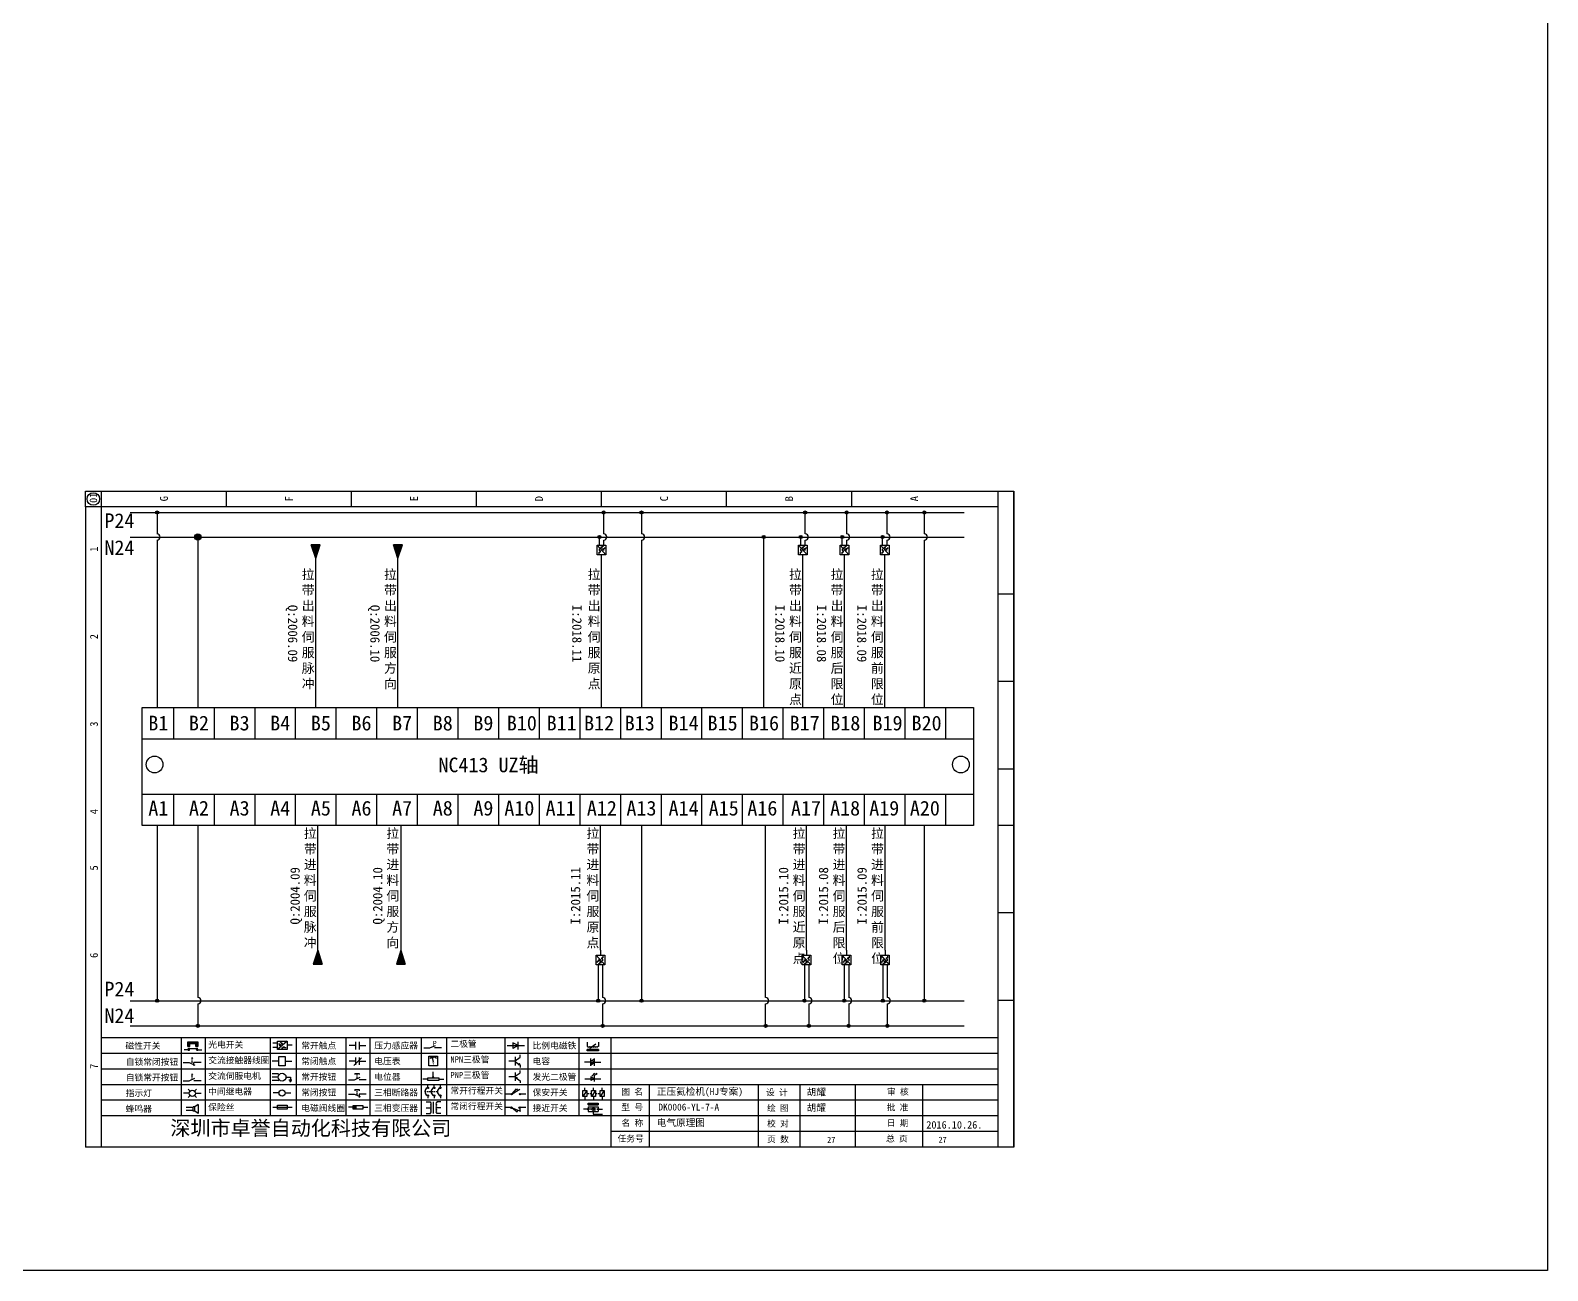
# Model space of a CAD drawing. Header units: millimetres. Extents: x -97 to 5214, y -62 to 3239.
# Drawn here: x 1960.1 to 2445.5, y -62.3 to 334.6 of the extents above; entities that cross this region are included whole.
import ezdxf

# ---------------------------------------------------------------- set-up
doc = ezdxf.new("R2010")
doc.units = ezdxf.units.MM
doc.styles.get("Standard").update_dxf_attribs({"font": 'SimSun.ttf'})
doc.styles.add('汉字', font='NSimSun.ttf')

# ---------------------------------------------------------------- blocks, each defined once
blk = doc.blocks.new('磁性开关')
at = {"linetype": 'ByBlock'}
h = blk.add_hatch(dxfattribs=at)
h.set_pattern_fill('ANSI31', color=256, scale=0.1, style=0)
h.paths.add_polyline_path([(-1907.69, -775.29), (-1910.88, -775.29), (-1910.88, -776.69), (-1910.25, -776.69), (-1910.25, -775.79), (-1908.31, -775.79), (-1908.31, -776.69), (-1907.69, -776.69)])
for p, q in [((-1910.88, -776.69), (-1910.88, -775.29)), ((-1910.88, -775.29), (-1907.69, -775.29)), ((-1910.88, -776.69), (-1910.25, -776.69)), ((-1910.25, -776.69), (-1910.25, -775.79)), ((-1910.25, -775.79), (-1908.31, -775.79)), ((-1908.31, -776.69), (-1908.31, -775.79)), ((-1908.31, -776.69), (-1907.69, -776.69)), ((-1907.69, -775.29), (-1907.69, -776.69)), ((-1910.91, -777.81), (-1912.09, -777.81)), ((-1910.88, -777.39), (-1907.69, -777.39)), ((-1907.66, -777.81), (-1906.48, -777.81))]:
    blk.add_line(p, q, dxfattribs=at)
for centre in [(-1910.68, -777.81), (-1907.88, -777.81)]:
    blk.add_circle(centre, 0.225, dxfattribs=at)
blk = doc.blocks.new('*U75')
at = {"linetype": 'ByBlock'}
for p, q in [((-1909.23, -780.45), (-1909.23, -780.67)), ((-1909.23, -780.45), (-1908.92, -780.84)), ((-1909.23, -780.84), (-1909.23, -781.05)), ((-1909.23, -781.23), (-1909.23, -781.44)), ((-1911.92, -782.07), (-1910.06, -782.07)), ((-1910.06, -782.07), (-1908.18, -782.88)), ((-1909.23, -781.61), (-1909.23, -781.83)), ((-1909.23, -782), (-1909.23, -782.21)), ((-1909.23, -782.38), (-1909.23, -782.43)), ((-1908.52, -783.07), (-1908.52, -782.07)), ((-1906.25, -782.07), (-1908.52, -782.07))]:
    blk.add_line(p, q, dxfattribs=at)
blk = doc.blocks.new('*U76')
at = {"linetype": 'ByBlock'}
for p, q in [((-1908.88, -791.17), (-1909.23, -790.71)), ((-1909.23, -790.71), (-1909.23, -790.92)), ((-1909.23, -791.09), (-1909.23, -791.31)), ((-1911.92, -792.89), (-1910.06, -792.89)), ((-1910.06, -792.89), (-1908.18, -792.08)), ((-1909.23, -791.48), (-1909.23, -791.69)), ((-1909.23, -791.86), (-1909.23, -792.08)), ((-1909.23, -792.25), (-1909.23, -792.47)), ((-1906.25, -792.89), (-1908.52, -792.89))]:
    blk.add_line(p, q, dxfattribs=at)
blk = doc.blocks.new('蜂鸣器')
at = {"linetype": 'ByBlock'}
for p, q in [((-1907.17, -795.53), (-1908.25, -796.26)), ((-1907.17, -795.53), (-1907.17, -798.41)), ((-1908.8, -796.48), (-1911.01, -796.48)), ((-1908.8, -797.46), (-1911.01, -797.46)), ((-1908.25, -796.26), (-1908.8, -796.26)), ((-1908.8, -797.68), (-1908.8, -796.26)), ((-1908.25, -797.68), (-1908.8, -797.68)), ((-1908.25, -797.68), (-1908.25, -796.26)), ((-1907.17, -798.41), (-1908.25, -797.68))]:
    blk.add_line(p, q, dxfattribs=at)
blk = doc.blocks.new('指示灯')
at = {"linetype": 'ByBlock'}
for p, q in [((-1854.62, -775.59), (-1853.97, -776.23)), ((-1851.9, -775.59), (-1852.54, -776.23)), ((-1854.25, -776.92), (-1856.06, -776.92)), ((-1854.62, -778.25), (-1853.97, -777.61)), ((-1851.9, -778.25), (-1852.54, -777.61)), ((-1852.26, -776.92), (-1850.45, -776.92))]:
    blk.add_line(p, q, dxfattribs=at)
blk.add_circle((-1853.26, -776.92), 0.992, dxfattribs=at)
blk = doc.blocks.new('光电开关')
at = {"linetype": 'ByBlock'}
h = blk.add_hatch(dxfattribs=at)
h.set_pattern_fill('ANSI31', color=256, scale=0.01, style=0)
h.set_pattern_definition([(45, (0.172267, 0), (-0.0224506403, 0.0224506403), [])])
h.paths.add_polyline_path([(-1882.44, -776.34), (-1882.5, -775.91), (-1882.68, -776.07)])
h.paths.add_polyline_path([(-1882.44, -776.34), (-1882.68, -776.07), (-1882.86, -776.23)])
h.paths.add_polyline_path([(-1883.11, -776.45), (-1883.29, -776.61), (-1883.05, -776.88)])
h.paths.add_polyline_path([(-1883.29, -776.61), (-1883.47, -776.77), (-1883.05, -776.88)])
for p, q in [((-1884.01, -775.96), (-1885.56, -775.96)), ((-1880.91, -775.3), (-1884.01, -778.05)), ((-1883.75, -776.09), (-1883.05, -776.88)), ((-1883.11, -776.45), (-1883.47, -776.77)), ((-1883.14, -775.55), (-1882.44, -776.34)), ((-1883.05, -776.88), (-1883.11, -776.45)), ((-1882.5, -775.91), (-1882.86, -776.23)), ((-1882.44, -776.34), (-1882.86, -776.23)), ((-1882.44, -776.34), (-1882.5, -775.91)), ((-1879.37, -776.67), (-1880.91, -776.67)), ((-1884.01, -777.39), (-1885.56, -777.39)), ((-1883.05, -776.88), (-1883.47, -776.77)), ((-1882.78, -777.47), (-1882.23, -777.47)), ((-1882.23, -777.47), (-1882.23, -777.14)), ((-1882.23, -777.14), (-1881.78, -777.14)), ((-1881.78, -777.47), (-1881.78, -777.14)), ((-1881.23, -777.47), (-1881.78, -777.47))]:
    blk.add_line(p, q, dxfattribs=at)
blk.add_lwpolyline([(-1884.01, -775.3), (-1880.91, -775.3), (-1880.91, -778.05), (-1884.01, -778.05)], close=True, dxfattribs=at)
blk = doc.blocks.new('交流接触器线圈')
at = {"linetype": 'ByBlock'}
for p, q in [((-1880.82, -781.77), (-1882.87, -781.77)), ((-1878.72, -781.77), (-1876.67, -781.77))]:
    blk.add_line(p, q, dxfattribs=at)
blk.add_lwpolyline([(-1880.82, -780.28), (-1878.72, -780.28), (-1878.72, -783.26), (-1880.82, -783.26)], close=True, dxfattribs=at)
blk = doc.blocks.new('交流伺服电机')
at = {"linetype": 'ByBlock'}
for p, q in [((-1880.97, -785.75), (-1882.94, -785.75)), ((-1880.97, -785.75), (-1880.65, -786.03)), ((-1880.97, -786.85), (-1882.94, -786.85)), ((-1880.97, -787.94), (-1882.94, -787.94)), ((-1880.97, -787.94), (-1880.65, -787.67)), ((-1878.49, -786.85), (-1877.07, -786.85)), ((-1877.54, -787.72), (-1876.59, -787.72)), ((-1877.38, -788.01), (-1876.75, -788.01)), ((-1877.23, -788.29), (-1876.9, -788.29)), ((-1877.07, -786.85), (-1877.07, -787.72))]:
    blk.add_line(p, q, dxfattribs=at)
blk.add_circle((-1879.73, -786.85), 1.24, dxfattribs=at)
blk = doc.blocks.new('中间继电器')
at = {"linetype": 'ByBlock'}
for p, q in [((-1880.72, -791.92), (-1882.54, -791.92)), ((-1878.74, -791.92), (-1876.92, -791.92))]:
    blk.add_line(p, q, dxfattribs=at)
blk.add_circle((-1879.73, -791.92), 0.992, dxfattribs=at)
blk = doc.blocks.new('保险丝')
at = {"linetype": 'ByBlock'}
blk.add_line((-1882.72, -796.49), (-1876.55, -796.49), dxfattribs=at)
blk.add_lwpolyline([(-1881.2, -795.86), (-1878.06, -795.86), (-1878.06, -797.12), (-1881.2, -797.12)], close=True, dxfattribs=at)
blk = doc.blocks.new('常开按钮')
at = {"linetype": 'ByBlock'}
for p, q in [((-1909.9, -785.68), (-1908.56, -785.68)), ((-1909.9, -785.68), (-1909.9, -786.07)), ((-1909.23, -785.68), (-1909.23, -785.89)), ((-1909.23, -786.06), (-1909.23, -786.28)), ((-1908.56, -785.68), (-1908.56, -786.07)), ((-1911.92, -787.73), (-1910.06, -787.73)), ((-1910.06, -787.73), (-1908.18, -786.93)), ((-1909.23, -786.45), (-1909.23, -786.67)), ((-1909.23, -786.84), (-1909.23, -787.05)), ((-1909.23, -787.22), (-1909.23, -787.38)), ((-1906.25, -787.73), (-1908.52, -787.73))]:
    blk.add_line(p, q, dxfattribs=at)
blk = doc.blocks.new('常开触点')
at = {"linetype": 'ByBlock'}
for p, q in [((-1853.82, -782.99), (-1853.82, -780.56)), ((-1852.6, -782.99), (-1852.6, -780.56)), ((-1853.82, -781.77), (-1855.88, -781.77)), ((-1852.6, -781.77), (-1850.55, -781.77))]:
    blk.add_line(p, q, dxfattribs=at)
blk = doc.blocks.new('常闭触点')
at = {"linetype": 'ByBlock'}
for p, q in [((-1852.01, -785.66), (-1854.43, -788.1)), ((-1853.82, -787.99), (-1853.82, -785.56)), ((-1852.6, -787.99), (-1852.6, -785.56)), ((-1853.82, -786.77), (-1855.88, -786.77)), ((-1852.6, -786.77), (-1850.55, -786.77))]:
    blk.add_line(p, q, dxfattribs=at)
blk = doc.blocks.new('常闭按钮')
at = {"linetype": 'ByBlock'}
for p, q in [((-1854.11, -790.83), (-1852.77, -790.83)), ((-1854.11, -790.83), (-1854.11, -791.22)), ((-1853.44, -790.83), (-1853.44, -791.04)), ((-1853.44, -791.21), (-1853.44, -791.43)), ((-1852.77, -790.83), (-1852.77, -791.22)), ((-1856.13, -792.28), (-1854.28, -792.28)), ((-1854.28, -792.28), (-1852.4, -793.09)), ((-1853.44, -791.6), (-1853.44, -791.82)), ((-1853.44, -791.99), (-1853.44, -792.2)), ((-1853.44, -792.37), (-1853.44, -792.53)), ((-1850.47, -792.28), (-1852.73, -792.28)), ((-1852.73, -792.28), (-1852.73, -793.43))]:
    blk.add_line(p, q, dxfattribs=at)
blk = doc.blocks.new('电磁阀线圈')
at = {"linetype": 'ByBlock'}
for p, q in [((-1854.61, -795.92), (-1853.75, -797.16)), ((-1853.75, -795.92), (-1854.61, -797.16)), ((-1853.75, -795.92), (-1853.75, -797.16)), ((-1854.61, -796.54), (-1856.17, -796.54)), ((-1851.53, -796.54), (-1849.97, -796.54))]:
    blk.add_line(p, q, dxfattribs=at)
blk.add_lwpolyline([(-1854.61, -795.92), (-1851.53, -795.92), (-1851.53, -797.16), (-1854.61, -797.16)], close=True, dxfattribs=at)
blk = doc.blocks.new('电压表')
at = {"linetype": 'ByBlock'}
for p, q in [((-1814.84, -780.75), (-1814.91, -781.13)), ((-1814.6, -781.05), (-1814.91, -781.13)), ((-1814.84, -780.75), (-1814.46, -782.26)), ((-1814.84, -780.75), (-1814.6, -781.05))]:
    blk.add_line(p, q, dxfattribs=at)
blk.add_lwpolyline([(-1815.84, -780.34), (-1813.07, -780.34), (-1813.07, -783.49), (-1815.84, -783.49)], close=True, dxfattribs=at)
blk.add_arc((-1814.46, -782.26), 1.56, 46.8313, 133.1687, dxfattribs=at)
at = {"linetype": 'ByBlock', "insert": (-1814.7, -782.39), "char_height": 0.75, "width": 0.6768, "attachment_point": 1}
blk.add_mtext('V', dxfattribs=at)
blk = doc.blocks.new('电位器')
at = {"linetype": 'ByBlock'}
for p, q in [((-1814.45, -787.3), (-1814.45, -785.39)), ((-1816.21, -787.75), (-1817.79, -787.75)), ((-1814.45, -787.3), (-1814.62, -786.96)), ((-1814.62, -786.96), (-1814.27, -786.96)), ((-1814.45, -787.3), (-1814.27, -786.96)), ((-1812.68, -787.75), (-1811.1, -787.75))]:
    blk.add_line(p, q, dxfattribs=at)
blk.add_lwpolyline([(-1816.21, -787.3), (-1812.68, -787.3), (-1812.68, -788.2), (-1816.21, -788.2)], close=True, dxfattribs=at)
blk = doc.blocks.new('三相断路器')
at = {"linetype": 'ByBlock'}
for p, q in [((-1816.17, -790.33), (-1816.17, -789.7)), ((-1814.17, -790.33), (-1814.17, -789.7)), ((-1812.18, -790.33), (-1812.18, -789.7)), ((-1817.14, -791.74), (-1816.72, -791.74)), ((-1816.45, -791.74), (-1816.03, -791.74)), ((-1816.17, -793.19), (-1816.17, -793.83)), ((-1815.76, -791.74), (-1815.34, -791.74)), ((-1815.07, -791.74), (-1814.65, -791.74)), ((-1814.38, -791.74), (-1813.96, -791.74)), ((-1814.17, -793.19), (-1814.17, -793.83)), ((-1813.69, -791.74), (-1813.27, -791.74)), ((-1812.18, -793.19), (-1812.18, -793.83))]:
    blk.add_line(p, q, dxfattribs=at)
for centre in [(-1816.17, -790.55), (-1814.17, -790.55), (-1812.18, -790.55), (-1816.17, -792.98), (-1814.17, -792.98), (-1812.18, -792.98)]:
    blk.add_circle(centre, 0.219, dxfattribs=at)
for centre in [(-1815.81, -791.74), (-1813.82, -791.74), (-1811.83, -791.74)]:
    blk.add_arc(centre, 1.32, 115.5791, 244.4209, dxfattribs=at)
blk = doc.blocks.new('三相变压器')
at = {"linetype": 'ByBlock'}
for p, q in [((-1816.69, -795.03), (-1815.37, -795.03)), ((-1815.37, -795.03), (-1815.37, -795.24)), ((-1814.34, -798.7), (-1814.34, -795.04)), ((-1812, -795.03), (-1813.32, -795.03)), ((-1813.32, -795.03), (-1813.32, -795.24)), ((-1816.69, -796.87), (-1815.37, -796.87)), ((-1816.69, -798.71), (-1815.37, -798.71)), ((-1815.37, -798.71), (-1815.37, -798.5)), ((-1812, -796.87), (-1813.32, -796.87)), ((-1813.32, -798.71), (-1813.32, -798.5)), ((-1812, -798.71), (-1813.32, -798.71))]:
    blk.add_line(p, q, dxfattribs=at)
for centre, start, end in [((-1815.37, -795.51), 270, 90), ((-1815.37, -796.06), 270, 90), ((-1813.32, -795.51), 90, 270), ((-1813.32, -796.06), 90, 270), ((-1815.37, -796.6), 270, 90), ((-1815.37, -797.14), 270, 90), ((-1815.37, -797.68), 270, 90), ((-1815.37, -798.23), 270, 90), ((-1813.32, -796.6), 90, 270), ((-1813.32, -797.14), 90, 270), ((-1813.32, -797.68), 90, 270), ((-1813.32, -798.23), 90, 270)]:
    blk.add_arc(centre, 0.271, start, end, dxfattribs=at)
blk = doc.blocks.new('压力感应器')
at = {"linetype": 'ByBlock'}
for p, q in [((-1817.44, -777.73), (-1815.59, -777.73)), ((-1815.59, -777.73), (-1813.71, -776.93)), ((-1811.78, -777.73), (-1814.05, -777.73))]:
    blk.add_line(p, q, dxfattribs=at)
at = {"linetype": 'ByBlock', "insert": (-1814.65, -775.48), "char_height": 1.68, "width": 1.2242, "attachment_point": 1}
blk.add_mtext('{\\fNSimSun|b0|i0|c134|p49;P}', dxfattribs=at)
blk = doc.blocks.new('二极管')
at = {"linetype": 'ByBlock'}
for p, q in [((-1783.97, -776.77), (-1785.69, -775.9)), ((-1785.69, -775.9), (-1785.69, -777.65)), ((-1783.97, -777.99), (-1783.97, -775.56)), ((-1787.52, -776.77), (-1781.92, -776.77)), ((-1783.97, -776.77), (-1785.69, -777.65))]:
    blk.add_line(p, q, dxfattribs=at)
blk = doc.blocks.new('NPN三极管')
at = {"linetype": 'ByBlock'}
for p, q in [((-1785.73, -780.61), (-1785.73, -783.32)), ((-1785.73, -781.82), (-1784.15, -780.66)), ((-1784.15, -780.66), (-1784.15, -779.98)), ((-1785.73, -781.97), (-1787.81, -781.97)), ((-1785.73, -782.11), (-1784.15, -783.27)), ((-1784.41, -782.73), (-1784.74, -783.18)), ((-1784.15, -783.27), (-1784.74, -783.18)), ((-1784.15, -783.27), (-1784.41, -782.73)), ((-1784.15, -783.27), (-1784.15, -783.96))]:
    blk.add_line(p, q, dxfattribs=at)
blk = doc.blocks.new('PNP三极管')
at = {"linetype": 'ByBlock'}
for p, q in [((-1784.9, -785.38), (-1784.9, -788.09)), ((-1784.9, -786.59), (-1783.32, -785.43)), ((-1783.32, -785.43), (-1783.32, -784.75)), ((-1784.9, -786.74), (-1786.98, -786.74)), ((-1784.9, -786.88), (-1783.32, -788.04)), ((-1784.9, -786.88), (-1784.31, -786.97)), ((-1784.9, -786.88), (-1784.64, -787.42)), ((-1784.31, -786.97), (-1784.64, -787.42)), ((-1783.32, -788.04), (-1783.32, -788.73))]:
    blk.add_line(p, q, dxfattribs=at)
blk = doc.blocks.new('常开行程开关')
at = {"linetype": 'ByBlock'}
for p, q in [((-1785.89, -792.17), (-1784.52, -790.62)), ((-1785.89, -792.17), (-1783.43, -790.72)), ((-1784.52, -790.62), (-1784.19, -791.17)), ((-1786.29, -792.3), (-1788.01, -792.3)), ((-1781.48, -792.3), (-1783.21, -792.3))]:
    blk.add_line(p, q, dxfattribs=at)
for centre in [(-1786.07, -792.3), (-1783.42, -792.3)]:
    blk.add_circle(centre, 0.219, dxfattribs=at)
blk = doc.blocks.new('常闭行程开关')
at = {"linetype": 'ByBlock'}
for p, q in [((-1786.34, -796.62), (-1788.07, -796.62)), ((-1785.93, -796.72), (-1783.25, -797.7)), ((-1785.93, -796.72), (-1784.3, -798)), ((-1784.3, -798), (-1784.08, -797.4)), ((-1783.48, -796.84), (-1783.48, -797.85)), ((-1781.54, -796.62), (-1783.26, -796.62))]:
    blk.add_line(p, q, dxfattribs=at)
for centre in [(-1786.12, -796.62), (-1783.48, -796.62)]:
    blk.add_circle(centre, 0.219, dxfattribs=at)
blk = doc.blocks.new('电容')
at = {"linetype": 'ByBlock'}
for p, q in [((-1756.08, -782.99), (-1756.08, -780.56)), ((-1754.86, -780.79), (-1756.08, -781.55)), ((-1754.86, -781.44), (-1756.08, -782.2)), ((-1754.86, -782.99), (-1754.86, -780.56)), ((-1756.08, -781.77), (-1758.13, -781.77)), ((-1754.86, -781.99), (-1756.08, -782.75)), ((-1754.86, -781.77), (-1752.81, -781.77))]:
    blk.add_line(p, q, dxfattribs=at)
blk = doc.blocks.new('发光二极管')
at = {"linetype": 'ByBlock'}
for p, q in [((-1754.84, -786.77), (-1756.04, -786.16)), ((-1756.04, -786.16), (-1756.04, -787.39)), ((-1755.78, -785.92), (-1754.89, -785.14)), ((-1754.89, -785.14), (-1755.2, -785.22)), ((-1755.2, -785.22), (-1755.01, -785.43)), ((-1755.08, -785.92), (-1754.18, -785.14)), ((-1754.89, -785.14), (-1755.01, -785.43)), ((-1754.84, -787.63), (-1754.84, -785.92)), ((-1754.18, -785.14), (-1754.49, -785.22)), ((-1754.49, -785.22), (-1754.31, -785.43)), ((-1754.18, -785.14), (-1754.31, -785.43)), ((-1758.01, -786.77), (-1752.89, -786.77)), ((-1754.84, -786.77), (-1756.04, -787.39))]:
    blk.add_line(p, q, dxfattribs=at)
blk = doc.blocks.new('比例电磁阀')
at = {"linetype": 'ByBlock'}
for p, q in [((-1757.26, -775.38), (-1757.26, -776.71)), ((-1754.5, -775.98), (-1756.35, -777.44)), ((-1753.58, -775.38), (-1753.58, -776.71)), ((-1757.26, -776.71), (-1757.05, -776.71)), ((-1753.6, -777.73), (-1757.25, -777.73)), ((-1757.25, -778.13), (-1757.25, -777.73)), ((-1753.6, -778.13), (-1757.25, -778.13)), ((-1756.35, -777.44), (-1756.25, -777.25)), ((-1756.35, -777.44), (-1756.15, -777.38)), ((-1756.15, -777.38), (-1756.25, -777.25)), ((-1753.58, -776.71), (-1753.8, -776.71)), ((-1753.6, -777.73), (-1753.6, -778.13))]:
    blk.add_line(p, q, dxfattribs=at)
for centre in [(-1756.78, -776.71), (-1756.24, -776.71), (-1755.7, -776.71), (-1755.15, -776.71), (-1754.61, -776.71), (-1754.07, -776.71)]:
    blk.add_arc(centre, 0.271, 180, 0, dxfattribs=at)
blk = doc.blocks.new('保安开关')
at = {"linetype": 'ByBlock'}
for p, q in [((-1757.33, -790.79), (-1758.6, -792.81)), ((-1757.96, -790.79), (-1757.96, -789.97)), ((-1754.54, -790.79), (-1755.81, -792.81)), ((-1755.17, -790.79), (-1755.17, -789.97)), ((-1751.75, -790.79), (-1753.02, -792.81)), ((-1752.39, -790.79), (-1752.39, -789.97)), ((-1757.96, -792.81), (-1757.96, -793.62)), ((-1757.33, -791.8), (-1756.72, -791.8)), ((-1756.35, -791.8), (-1755.89, -791.8)), ((-1755.17, -792.81), (-1755.17, -793.62)), ((-1754.52, -791.8), (-1754.06, -791.8)), ((-1753.69, -791.8), (-1753.08, -791.8)), ((-1752.39, -792.81), (-1752.39, -793.62))]:
    blk.add_line(p, q, dxfattribs=at)
for points in [[(-1758.6, -790.79), (-1757.33, -790.79), (-1757.33, -792.81), (-1758.6, -792.81)], [(-1755.81, -790.79), (-1754.54, -790.79), (-1754.54, -792.81), (-1755.81, -792.81)], [(-1753.02, -790.79), (-1751.75, -790.79), (-1751.75, -792.81), (-1753.02, -792.81)]]:
    blk.add_lwpolyline(points, close=True, dxfattribs=at)
blk = doc.blocks.new('接近开关')
at = {"linetype": 'ByBlock'}
h = blk.add_hatch(dxfattribs=at)
h.set_pattern_fill('ANSI31', color=256, scale=0.01, style=0)
h.set_pattern_definition([(45, (-89.131516, -30.795668), (-0.0224506403, 0.0224506403), [])])
h.paths.add_polyline_path([(-1513.76, -1123.35), (-1513.76, -1122.85), (-1516.96, -1122.85), (-1516.96, -1123.35)])
for p, q in [((-1517.18, -1124.71), (-1518.36, -1124.71)), ((-1516.96, -1123.35), (-1516.96, -1122.85)), ((-1516.96, -1122.85), (-1513.76, -1122.85)), ((-1516.96, -1123.35), (-1513.76, -1123.35)), ((-1516.96, -1123.95), (-1513.76, -1123.95)), ((-1516.96, -1123.95), (-1516.96, -1125.47)), ((-1516.96, -1125.47), (-1513.76, -1125.47)), ((-1515.91, -1124.71), (-1516.45, -1124.71)), ((-1515.11, -1124.31), (-1515.91, -1124.71)), ((-1515.11, -1125.11), (-1515.91, -1124.71)), ((-1515.36, -1125.69), (-1515.36, -1126.36)), ((-1515.33, -1124.53), (-1515.17, -1124.53)), ((-1515.33, -1124.88), (-1515.17, -1124.88)), ((-1515.25, -1124.45), (-1515.25, -1124.61)), ((-1515.11, -1124.31), (-1515.11, -1125.11)), ((-1515.11, -1124.48), (-1514.58, -1124.48)), ((-1515.11, -1124.94), (-1514.58, -1124.94)), ((-1513.76, -1122.85), (-1513.76, -1123.35)), ((-1513.76, -1123.95), (-1513.76, -1125.47)), ((-1513.54, -1124.71), (-1512.36, -1124.71)), ((-1515.36, -1126.36), (-1512.36, -1126.36))]:
    blk.add_line(p, q, dxfattribs=at)
for centre in [(-1516.96, -1124.71), (-1515.36, -1125.47), (-1513.76, -1124.71)]:
    blk.add_circle(centre, 0.225, dxfattribs=at)

msp = doc.modelspace()

# ---------------------------------------------------------------- hatches: boundary and pattern name
at = {"lineweight": -2}
h = msp.add_hatch(color=0, dxfattribs=at)
edge = h.paths.add_edge_path()
edge.add_arc((2000.636, 180.35), 0.5, 0, 360)
h = msp.add_hatch(color=0, dxfattribs=at)
edge = h.paths.add_edge_path()
edge.add_arc((2143.521, 180.35), 0.5, 0, 360)
h = msp.add_hatch(color=0, dxfattribs=at)
edge = h.paths.add_edge_path()
edge.add_arc((2155.597, 180.35), 0.5, 0, 360)
h = msp.add_hatch(color=0, dxfattribs=at)
edge = h.paths.add_edge_path()
edge.add_arc((2207.978, 180.35), 0.5, 0, 360)
h = msp.add_hatch(color=0, dxfattribs=at)
edge = h.paths.add_edge_path()
edge.add_arc((2221.279, 180.35), 0.5, 0, 360)
h = msp.add_hatch(color=0, dxfattribs=at)
edge = h.paths.add_edge_path()
edge.add_arc((2234.16, 180.35), 0.5, 0, 360)
h = msp.add_hatch(color=0, dxfattribs=at)
edge = h.paths.add_edge_path()
edge.add_arc((2246.09, 180.35), 0.5, 0, 360)
h = msp.add_hatch(color=0, dxfattribs=at)
edge = h.paths.add_edge_path()
edge.add_arc((2013.676, 172.478), 1, 0, 360)
for points in [[(2051.367, 165.61), (2049.953, 170.024), (2052.782, 170.024)], [(2077.689, 165.61), (2076.274, 170.024), (2079.103, 170.024)], [(2052.031, 40.229), (2053.445, 35.814), (2050.616, 35.814)], [(2078.61, 40.229), (2080.025, 35.814), (2077.196, 35.814)]]:
    msp.add_hatch(color=256).paths.add_polyline_path(points)
h = msp.add_hatch(color=0, dxfattribs=at)
edge = h.paths.add_edge_path()
edge.add_arc((2142.138, 172.465), 0.5, 0, 360)
h = msp.add_hatch(color=0, dxfattribs=at)
edge = h.paths.add_edge_path()
edge.add_arc((2194.729, 172.478), 0.5, 0, 360)
h = msp.add_hatch(color=0, dxfattribs=at)
edge = h.paths.add_edge_path()
edge.add_arc((2206.553, 172.478), 0.5, 0, 360)
h = msp.add_hatch(color=0, dxfattribs=at)
edge = h.paths.add_edge_path()
edge.add_arc((2219.853, 172.478), 0.5, 0, 360)
h = msp.add_hatch(color=0, dxfattribs=at)
edge = h.paths.add_edge_path()
edge.add_arc((2232.735, 172.478), 0.5, 0, 360)
h = msp.add_hatch(color=0, dxfattribs=at)
edge = h.paths.add_edge_path()
edge.add_arc((2000.636, 24.091), 0.5, 0, 360)
h = msp.add_hatch(color=0, dxfattribs=at)
edge = h.paths.add_edge_path()
edge.add_arc((2141.749, 24.091), 0.5, 0, 360)
h = msp.add_hatch(color=0, dxfattribs=at)
edge = h.paths.add_edge_path()
edge.add_arc((2155.597, 24.091), 0.5, 0, 360)
h = msp.add_hatch(color=0, dxfattribs=at)
edge = h.paths.add_edge_path()
edge.add_arc((2207.709, 24.091), 0.5, 0, 360)
h = msp.add_hatch(color=0, dxfattribs=at)
edge = h.paths.add_edge_path()
edge.add_arc((2220.495, 24.091), 0.5, 0, 360)
h = msp.add_hatch(color=0, dxfattribs=at)
edge = h.paths.add_edge_path()
edge.add_arc((2232.809, 24.091), 0.5, 0, 360)
h = msp.add_hatch(color=0, dxfattribs=at)
edge = h.paths.add_edge_path()
edge.add_arc((2246.09, 24.091), 0.5, 0, 360)
h = msp.add_hatch(color=0, dxfattribs=at)
edge = h.paths.add_edge_path()
edge.add_arc((2013.676, 16.041), 0.5, 0, 360)
h = msp.add_hatch(color=0, dxfattribs=at)
edge = h.paths.add_edge_path()
edge.add_arc((2143.174, 16.041), 0.5, 0, 360)
h = msp.add_hatch(color=0, dxfattribs=at)
edge = h.paths.add_edge_path()
edge.add_arc((2195.328, 16.041), 0.5, 0, 360)
h = msp.add_hatch(color=0, dxfattribs=at)
edge = h.paths.add_edge_path()
edge.add_arc((2209.134, 16.041), 0.5, 0, 360)
h = msp.add_hatch(color=0, dxfattribs=at)
edge = h.paths.add_edge_path()
edge.add_arc((2221.92, 16.041), 0.5, 0, 360)
h = msp.add_hatch(color=0, dxfattribs=at)
edge = h.paths.add_edge_path()
edge.add_arc((2234.234, 16.041), 0.5, 0, 360)

# ---------------------------------------------------------------- linework, layer by layer
at = {"linetype": 'ByBlock'}
for p, q in [((1977.747, 187.197), (2274.747, 187.197)), ((1977.747, 182.197), (1977.747, 187.197)), ((1982.747, 187.197), (1982.747, -22.803)), ((2274.747, 187.197), (2274.747, -22.803)), ((2274.747, -22.803), (2274.747, 187.197)), ((1977.747, 182.197), (1977.747, -2.803)), ((2269.747, 12.197), (1982.747, 12.197)), ((2269.747, 7.197), (1982.747, 7.197)), ((2269.747, 2.197), (1982.747, 2.197)), ((1977.747, -2.803), (1977.747, -22.803)), ((2269.747, -2.803), (1982.747, -2.803)), ((2269.747, -7.803), (1982.747, -7.803)), ((2269.747, -12.803), (1982.747, -12.803)), ((2269.747, -17.803), (2145.77, -17.803)), ((2274.747, -22.803), (1977.747, -22.803))]:
    msp.add_line(p, q, dxfattribs=at)
at = {"color": 0, "lineweight": -2}
for p, q in [((1992.056, 180.35), (2258.809, 180.35)), ((2000.636, 180.35), (2000.636, 173.478)), ((2143.521, 173.478), (2143.521, 180.35)), ((2155.597, 180.35), (2155.597, 173.478)), ((2207.978, 173.478), (2207.978, 180.35)), ((2221.279, 173.478), (2221.279, 180.35)), ((2234.16, 173.478), (2234.16, 180.35)), ((2246.09, 180.35), (2246.09, 173.478)), ((1992.056, 172.478), (2258.809, 172.478)), ((2000.636, 171.478), (2000.636, 117.901)), ((2013.676, 172.478), (2013.676, 117.901)), ((2142.142, 171.452), (2142.138, 172.465)), ((2143.567, 171.452), (2143.567, 171.479)), ((2155.597, 171.478), (2155.597, 117.901)), ((2194.729, 118.132), (2194.729, 172.478)), ((2206.553, 171.452), (2206.553, 172.478)), ((2207.978, 171.452), (2207.978, 171.478)), ((2219.853, 171.452), (2219.853, 172.478)), ((2221.279, 171.452), (2221.279, 171.478)), ((2232.735, 171.452), (2232.735, 172.478)), ((2234.16, 171.452), (2234.16, 171.478)), ((2246.09, 171.478), (2246.09, 117.901)), ((2051.367, 117.901), (2051.367, 165.61)), ((2077.689, 117.901), (2077.689, 165.61)), ((2142.855, 118.132), (2142.855, 165.61)), ((2207.265, 118.132), (2207.265, 165.61)), ((2220.566, 118.132), (2220.566, 165.61)), ((2233.448, 118.132), (2233.448, 165.61)), ((2005.853, 117.901), (2005.853, 107.901)), ((2018.853, 117.901), (2018.853, 107.901)), ((2031.853, 117.901), (2031.853, 107.901)), ((2044.853, 117.901), (2044.853, 107.901)), ((2057.853, 117.901), (2057.853, 107.901)), ((2070.853, 117.901), (2070.853, 107.901)), ((2083.853, 117.901), (2083.853, 107.901)), ((2096.853, 117.901), (2096.853, 107.901)), ((2109.853, 117.901), (2109.853, 107.901)), ((2122.853, 117.901), (2122.853, 107.901)), ((2135.853, 117.901), (2135.853, 107.901)), ((2148.853, 117.901), (2148.853, 107.901)), ((2161.853, 117.901), (2161.853, 107.901)), ((2174.853, 117.901), (2174.853, 107.901)), ((2187.853, 117.901), (2187.853, 107.901)), ((2200.853, 117.901), (2200.853, 107.901)), ((2213.853, 117.901), (2213.853, 107.901)), ((2226.853, 117.901), (2226.853, 107.901)), ((2239.853, 117.901), (2239.853, 107.901)), ((2252.853, 117.901), (2252.853, 107.901)), ((1995.853, 107.901), (2261.875, 107.901)), ((1995.853, 90.197), (2261.875, 90.197)), ((2005.853, 90.197), (2005.853, 80.197)), ((2018.853, 90.197), (2018.853, 80.197)), ((2031.853, 90.197), (2031.853, 80.197)), ((2044.853, 90.197), (2044.853, 80.197)), ((2057.853, 90.197), (2057.853, 80.197)), ((2070.853, 90.197), (2070.853, 80.197)), ((2083.853, 90.197), (2083.853, 80.197)), ((2096.853, 90.197), (2096.853, 80.197)), ((2109.853, 90.197), (2109.853, 80.197)), ((2122.853, 90.197), (2122.853, 80.197)), ((2135.853, 90.197), (2135.853, 80.197)), ((2148.853, 90.197), (2148.853, 80.197)), ((2161.853, 90.197), (2161.853, 80.197)), ((2174.853, 90.197), (2174.853, 80.197)), ((2187.853, 90.197), (2187.853, 80.197)), ((2200.853, 90.197), (2200.853, 80.197)), ((2213.853, 90.197), (2213.853, 80.197)), ((2226.853, 90.197), (2226.853, 80.197)), ((2239.853, 90.197), (2239.853, 80.197)), ((2252.853, 90.197), (2252.853, 80.197)), ((2000.636, 80.094), (2000.636, 24.091)), ((2013.676, 80.094), (2013.676, 25.091)), ((2052.031, 40.229), (2052.031, 80.197)), ((2078.603, 80.094), (2078.603, 35.814)), ((2142.461, 40.229), (2142.461, 80.197)), ((2155.597, 80.094), (2155.597, 24.091)), ((2195.328, 25.091), (2195.328, 80.197)), ((2208.422, 40.229), (2208.422, 80.197)), ((2221.207, 40.229), (2221.207, 80.197)), ((2233.522, 40.229), (2233.522, 80.197)), ((2246.09, 80.094), (2246.09, 24.091)), ((2141.749, 34.039), (2141.749, 24.091)), ((2143.174, 34.039), (2143.174, 25.091)), ((2207.709, 34.039), (2207.709, 24.091)), ((2209.134, 34.039), (2209.134, 25.091)), ((2220.495, 34.039), (2220.495, 24.091)), ((2221.92, 34.039), (2221.92, 25.091)), ((2232.809, 34.039), (2232.809, 24.091)), ((2234.234, 34.039), (2234.234, 25.091)), ((1992.056, 24.091), (2258.809, 24.091)), ((2013.676, 23.091), (2013.676, 16.041)), ((2143.174, 23.091), (2143.174, 16.041)), ((2195.328, 16.041), (2195.328, 23.091)), ((2209.134, 23.091), (2209.134, 16.041)), ((2221.92, 23.091), (2221.92, 16.041)), ((2234.234, 23.091), (2234.234, 16.041)), ((1992.056, 16.041), (2258.809, 16.041)), ((2008.326, 12.197), (2008.326, -12.803)), ((2016.003, 12.197), (2016.003, -12.803)), ((2036.793, 12.197), (2036.793, -12.803)), ((2045.146, 12.197), (2045.146, -12.803)), ((2061.001, 12.197), (2061.001, -12.803)), ((2068.649, 12.197), (2068.649, -12.803)), ((2085.142, 12.197), (2085.142, -12.803)), ((2093.244, 12.197), (2093.244, -12.803)), ((2111.863, 12.197), (2111.863, -12.803)), ((2119.222, 12.197), (2119.222, -12.803)), ((2135.532, 12.197), (2135.532, -12.803)), ((2145.77, 12.197), (2145.77, -22.718)), ((2158.091, -2.803), (2158.091, -22.718)), ((2192.962, -2.803), (2192.962, -22.803)), ((2206.227, -2.803), (2206.227, -22.803)), ((2223.918, -2.803), (2223.918, -22.803)), ((2245.53, -2.803), (2245.53, -22.803))]:
    msp.add_line(p, q, dxfattribs=at)
for p, q in [((2051.367, 165.61), (2049.953, 170.024)), ((2052.782, 170.024), (2049.953, 170.024)), ((2051.367, 165.61), (2052.782, 170.024)), ((2077.689, 165.61), (2076.274, 170.024)), ((2079.103, 170.024), (2076.274, 170.024)), ((2077.689, 165.61), (2079.103, 170.024)), ((2052.031, 40.229), (2050.616, 35.814)), ((2052.031, 40.229), (2053.445, 35.814)), ((2078.61, 40.229), (2077.196, 35.814)), ((2078.61, 40.229), (2080.025, 35.814)), ((2050.616, 35.814), (2053.445, 35.814)), ((2077.196, 35.814), (2080.025, 35.814))]:
    msp.add_line(p, q)
for points in [[(-97.31, 1756.939), (2445.521, 1756.939), (2445.521, -62.322), (-97.31, -62.322)], [(1995.853, 117.901), (2261.875, 117.901), (2261.875, 80.197), (1995.853, 80.197)]]:
    msp.add_lwpolyline(points, close=True, dxfattribs=at)
at = {"linetype": 'ByBlock'}
for points in [[(2022.747, 187.197), (2022.747, 182.197)], [(2062.747, 187.197), (2062.747, 182.197)], [(2102.747, 187.197), (2102.747, 182.197)], [(2142.747, 187.197), (2142.747, 182.197)], [(2182.747, 187.197), (2182.747, 182.197)], [(2222.747, 187.197), (2222.747, 182.197)], [(2269.747, -22.803), (2269.747, 187.197)], [(2269.747, 182.197), (1977.747, 182.197)], [(2274.747, 154.197), (2269.747, 154.197)], [(2274.747, 126.197), (2269.747, 126.197)], [(2274.747, 98.197), (2269.747, 98.197)], [(2274.747, 80.197), (2269.747, 80.197)], [(2274.747, 52.197), (2269.747, 52.197)], [(2274.747, 24.197), (2269.747, 24.197)]]:
    msp.add_lwpolyline(points, dxfattribs=at)
msp.add_circle((1980.235, 184.67), 2, dxfattribs=at)
at = {"color": 0, "lineweight": -2}
for centre, radius in [((2000.636, 180.35), 0.5), ((2143.521, 180.35), 0.5), ((2155.597, 180.35), 0.5), ((2207.978, 180.35), 0.5), ((2221.279, 180.35), 0.5), ((2234.16, 180.35), 0.5), ((2246.09, 180.35), 0.5), ((2013.676, 172.478), 1), ((2142.138, 172.465), 0.5), ((2194.729, 172.478), 0.5), ((2206.553, 172.478), 0.5), ((2219.853, 172.478), 0.5), ((2232.735, 172.478), 0.5), ((1999.843, 99.68), 2.672), ((2257.796, 99.68), 2.672), ((2000.636, 24.091), 0.5), ((2141.749, 24.091), 0.5), ((2155.597, 24.091), 0.5), ((2207.709, 24.091), 0.5), ((2220.495, 24.091), 0.5), ((2232.809, 24.091), 0.5), ((2246.09, 24.091), 0.5), ((2013.676, 16.041), 0.5), ((2143.174, 16.041), 0.5), ((2195.328, 16.041), 0.5), ((2209.134, 16.041), 0.5), ((2221.92, 16.041), 0.5), ((2234.234, 16.041), 0.5)]:
    msp.add_circle(centre, radius, dxfattribs=at)
for centre, start, end in [((2000.636, 172.478), 270, 90), ((2143.563, 172.478), 167.8512, 193.13419), ((2143.521, 172.478), 272.62782, 90), ((2155.597, 172.478), 270, 90), ((2207.978, 172.478), 270, 90), ((2221.279, 172.478), 270, 90), ((2234.16, 172.478), 270, 90), ((2246.09, 172.478), 270, 90), ((2013.676, 24.091), 270, 90), ((2143.174, 24.091), 167.35415, 192.64585), ((2143.174, 24.091), 270, 90), ((2195.328, 24.091), 270, 90), ((2209.134, 24.091), 270, 90), ((2221.92, 24.091), 270, 90), ((2234.234, 24.091), 270, 90)]:
    msp.add_arc(centre, 1, start, end, dxfattribs=at)

# ---------------------------------------------------------------- block references
at = {"linetype": 'ByBlock'}
for p, rotation in [((2919.528, -1714.103), 270), ((2983.939, -1714.103), 270), ((2997.239, -1714.103), 270), ((3010.121, -1714.103), 270), ((1365.788, 1919.594), 90), ((1431.748, 1919.594), 90), ((1444.534, 1919.594), 90), ((1456.848, 1919.594), 90)]:
    msp.add_blockref('光电开关', p, dxfattribs=dict(at, rotation=rotation))
for name, p in [('磁性开关', (3921.389, 786.157)), ('光电开关', (3923.199, 786.466)), ('常开触点', (3918.014, 791.494)), ('压力感应器', (3903.453, 786.713)), ('二极管', (3900.115, 786.471)), ('比例电磁阀', (3895.459, 786.178)), ('*U75', (3920.935, 786.374)), ('交流接触器线圈', (3920.359, 786.466)), ('常闭触点', (3918.014, 791.494)), ('电压表', (3903.453, 786.713)), ('NPN三极管', (3900.941, 786.7)), ('电容', (3895.459, 786.178)), ('*U76', (3920.935, 791.374)), ('交流伺服电机', (3920.359, 786.466)), ('常开按钮', (3973.8, 786.494)), ('电位器', (3903.453, 786.713)), ('PNP三极管', (3900.115, 786.471)), ('发光二极管', (3895.459, 785.889)), ('指示灯', (3865.15, 771.374)), ('中间继电器', (3920.359, 786.466)), ('常闭按钮', (3918.014, 786.494)), ('三相断路器', (3903.453, 786.713)), ('常开行程开关', (3900.115, 786.471)), ('保安开关', (3895.459, 786.178)), ('蜂鸣器', (3920.935, 786.374)), ('保险丝', (3920.359, 786.466)), ('电磁阀线圈', (3918.014, 786.494)), ('三相变压器', (3903.453, 786.713)), ('接近开关', (3655.46, 1114.095)), ('常闭行程开关', (3900.115, 786.471))]:
    msp.add_blockref(name, p, dxfattribs=at)

# ---------------------------------------------------------------- texts
at = {"linetype": 'ByBlock', "attachment_point": 1, "rotation": 90}
for s, insert, char_height, width in [('{\\fKaiTi_GB2312|b0|i0|c134|p0;01}', (1979.036, 183.396), 2.4, 60.2542), ('{\\fKaiTi_GB2312|b0|i0|c134|p0;G}', (2001.576, 183.905), 2.5, 5), ('{\\fKaiTi_GB2312|b0|i0|c134|p0;F}', (2041.576, 183.905), 2.5, 5), ('{\\fKaiTi_GB2312|b0|i0|c134|p0;E}', (2081.576, 183.905), 2.5, 5), ('{\\fKaiTi_GB2312|b0|i0|c134|p0;D}', (2121.576, 183.905), 2.5, 5), ('{\\fKaiTi_GB2312|b0|i0|c134|p0;C}', (2161.576, 183.905), 2.5, 5), ('{\\fKaiTi_GB2312|b0|i0|c134|p0;B}', (2201.576, 183.905), 2.5, 5), ('{\\fKaiTi_GB2312|b0|i0|c134|p0;A}', (2241.576, 183.905), 2.5, 5), ('{\\fKaiTi_GB2312|b0|i0|c134|p49;1}', (1979.175, 167.742), 2.5, 11.7517), ('{\\fKaiTi_GB2312|b0|i0|c134|p49;2}', (1979.175, 139.742), 2.5, 11.7517), ('{\\fKaiTi_GB2312|b0|i0|c134|p49;3}', (1979.175, 111.742), 2.5, 11.7517), ('{\\fKaiTi_GB2312|b0|i0|c134|p49;4}', (1979.175, 83.742), 2.5, 11.7517), ('{\\fKaiTi_GB2312|b0|i0|c134|p49;5}', (1979.175, 65.742), 2.5, 11.7517), ('{\\fKaiTi_GB2312|b0|i0|c134|p49;6}', (1979.175, 37.742), 2.5, 11.7517), ('{\\fKaiTi_GB2312|b0|i0|c134|p49;7}', (1979.175, 2.235), 2.5, 11.7517)]:
    msp.add_mtext(s, dxfattribs=dict(at, insert=insert, char_height=char_height, width=width))
at = {"color": 0, "lineweight": -2, "attachment_point": 1}
for s, insert, char_height, width in [('P24', (1983.778, 180.069), 4.7064, 14.27309), ('N24', (1983.778, 171.424), 4.7064, 14.27309), ('拉带\\P出料伺服脉冲', (2046.925, 162.027), 3, 5.2767), ('拉带\\P出料伺服方向', (2073.247, 162.027), 3, 5.2767), ('拉带\\P出料伺服原点', (2138.413, 162.027), 3, 5.2767), ('拉带\\P出料伺服近原点', (2202.823, 162.027), 3, 5.2767), ('拉带\\P出料伺服后限位', (2216.124, 162.027), 3, 5.2767), ('拉带\\P出料伺服前限位', (2229.006, 162.027), 3, 5.2767), ('B1', (1997.826, 115.288), 4.7064, 7.20347), ('B2', (2010.826, 115.288), 4.7064, 7.20347), ('B3', (2023.826, 115.288), 4.7064, 7.20347), ('B4', (2036.826, 115.288), 4.7064, 7.20347), ('B5', (2049.826, 115.288), 4.7064, 7.20347), ('B6', (2062.826, 115.288), 4.7064, 7.20347), ('B7', (2075.826, 115.288), 4.7064, 7.20347), ('B8', (2088.826, 115.288), 4.7064, 7.20347), ('B9', (2101.826, 115.288), 4.7064, 7.20347), ('B10', (2112.526, 115.288), 4.7064, 7.20347), ('B11', (2125.27, 115.288), 4.7064, 7.20347), ('B12', (2137.248, 115.288), 4.7064, 7.20347), ('B13', (2150.248, 115.288), 4.7064, 7.20347), ('B14', (2164.27, 115.288), 4.7064, 7.20347), ('B15', (2176.759, 115.288), 4.7064, 7.20347), ('B16', (2190.015, 115.288), 4.7064, 7.20347), ('B17', (2203.015, 115.288), 4.7064, 7.20347), ('B18', (2216.015, 115.288), 4.7064, 7.20347), ('B19', (2229.526, 115.288), 4.7064, 7.20347), ('B20', (2242.015, 115.288), 4.7064, 7.20347), ('NC413 UZ轴', (2090.651, 101.904), 4.7064, 101.14575), ('A1', (1997.826, 88.051), 4.7064, 7.20347), ('A2', (2010.826, 88.051), 4.7064, 7.20347), ('A3', (2023.826, 88.051), 4.7064, 7.20347), ('A4', (2036.826, 88.051), 4.7064, 7.20347), ('A5', (2049.826, 88.051), 4.7064, 7.20347), ('A6', (2062.826, 88.051), 4.7064, 7.20347), ('A7', (2075.826, 88.051), 4.7064, 7.20347), ('A8', (2088.826, 88.051), 4.7064, 7.20347), ('A9', (2101.826, 88.051), 4.7064, 7.20347), ('A10', (2111.728, 88.051), 4.7064, 7.20347), ('A11', (2124.928, 88.051), 4.7064, 7.20347), ('A12', (2138.128, 88.051), 4.7064, 7.20347), ('A13', (2150.79, 88.051), 4.7064, 7.20347), ('A14', (2164.269, 88.051), 4.7064, 7.20347), ('A15', (2177.109, 88.051), 4.7064, 7.20347), ('A16', (2189.47, 88.051), 4.7064, 7.20347), ('A17', (2203.429, 88.051), 4.7064, 7.20347), ('A18', (2215.949, 88.051), 4.7064, 7.20347), ('A19', (2228.47, 88.051), 4.7064, 7.20347), ('A20', (2241.47, 88.051), 4.7064, 7.20347), ('拉带\\P进料伺服脉冲', (2047.589, 79.152), 3, 5.2767), ('拉带\\P进料伺服方向', (2074.017, 79.152), 3, 5.2767), ('拉带\\P进料伺服原点', (2138.019, 79.152), 3, 5.2767), ('拉带\\P进料伺服近原点', (2203.979, 79.152), 3, 5.2767), ('拉带\\P进料伺服后限位', (2216.765, 79.152), 3, 5.2767), ('拉带\\P进料伺服前限位', (2229.079, 79.152), 3, 5.2767), ('P24', (1983.778, 30.16), 4.7064, 14.27309), ('N24', (1983.778, 21.627), 4.7064, 14.27309), ('深圳市卓誉自动化科技有限公司', (2004.88, -14.332), 4.70644, 96.11383)]:
    msp.add_mtext(s, dxfattribs=dict(at, insert=insert, char_height=char_height, width=width))
at = {"color": 0, "lineweight": -2, "char_height": 3, "width": 5.2767, "attachment_point": 1}
for s, insert, rotation in [('Q:2006.09', (2045.541, 150.762), 270), ('Q:2006.10', (2071.862, 150.762), 270), ('I:2018.11', (2136.475, 150.762), 270), ('I:2018.10', (2201.438, 150.762), 270), ('I:2018.08', (2214.739, 150.762), 270), ('I:2018.09', (2227.621, 150.762), 270), ('Q:2004.09', (2043.261, 48.462), 90), ('Q:2004.10', (2069.69, 48.462), 90), ('I:2015.11', (2132.994, 48.462), 90), ('I:2015.10', (2199.544, 48.462), 90), ('I:2015.08', (2212.33, 48.462), 90), ('I:2015.09', (2224.644, 48.462), 90)]:
    msp.add_mtext(s, dxfattribs=dict(at, insert=insert, rotation=rotation))
at = {"char_height": 2, "attachment_point": 1, "style": '汉字'}
for s, insert in [('{\\fKaiTi_GB2312|b0|i0|c134|p49;磁性开关}', (1990.521, 10.668)), ('{\\fKaiTi_GB2312|b0|i0|c134|p49;光电开关}', (2016.997, 11.006)), ('{\\fKaiTi_GB2312|b0|i0|c134|p49;常开触点}', (2046.751, 10.719)), ('{\\fKaiTi_GB2312|b0|i0|c134|p49;压力感应器}', (2070.11, 10.728)), ('{\\fKaiTi_GB2312|b0|i0|c134|p49;二极管}', (2094.477, 11.29)), ('{\\fKaiTi_GB2312|b0|i0|c134|p49;比例电磁铁}', (2120.765, 10.718)), ('{\\fKaiTi_GB2312|b0|i0|c134|p49;自锁常闭按钮}', (1990.603, 5.512)), ('{\\fKaiTi_GB2312|b0|i0|c134|p49;交流接触器线圈}', (2016.997, 6.006)), ('{\\fKaiTi_GB2312|b0|i0|c134|p49;常闭触点}', (2046.751, 5.719)), ('{\\fKaiTi_GB2312|b0|i0|c134|p49;电压表}', (2070.11, 5.728)), ('{\\fKaiTi_GB2312|b0|i0|c134|p49;NPN三极管}', (2094.477, 6.29)), ('{\\fKaiTi_GB2312|b0|i0|c134|p49;电容}', (2120.765, 5.718)), ('{\\fKaiTi_GB2312|b0|i0|c134|p49;自锁常开按钮}', (1990.603, 0.512)), ('{\\fKaiTi_GB2312|b0|i0|c134|p49;交流伺服电机}', (2016.997, 1.006)), ('{\\fKaiTi_GB2312|b0|i0|c134|p49;常开按钮}', (2046.751, 0.719)), ('{\\fKaiTi_GB2312|b0|i0|c134|p49;电位器}', (2070.11, 0.728)), ('{\\fKaiTi_GB2312|b0|i0|c134|p49;PNP三极管}', (2094.477, 1.29)), ('{\\fKaiTi_GB2312|b0|i0|c134|p49;发光二极管}', (2120.765, 0.718)), ('{\\fKaiTi_GB2312|b0|i0|c134|p49;指示灯}', (1990.603, -4.488)), ('{\\fKaiTi_GB2312|b0|i0|c134|p49;中间继电器}', (2016.997, -3.994)), ('{\\fKaiTi_GB2312|b0|i0|c134|p49;常闭按钮}', (2046.751, -4.281)), ('{\\fKaiTi_GB2312|b0|i0|c134|p49;三相断路器}', (2070.11, -4.272)), ('{\\fKaiTi_GB2312|b0|i0|c134|p49;常开行程开关}', (2094.477, -3.71)), ('{\\fKaiTi_GB2312|b0|i0|c134|p49;保安开关}', (2120.765, -4.282)), ('{\\fKaiTi_GB2312|b0|i0|c134|p0;图 名}', (2149.164, -4.047)), ('{\\fKaiTi_GB2312|b0|i0|c134|p0;设 计}', (2195.453, -4.263)), ('{\\fKaiTi_GB2312|b0|i0|c134|p0;审 核}', (2234.132, -4.053)), ('{\\fKaiTi_GB2312|b0|i0|c134|p49;蜂鸣器}', (1990.603, -9.488)), ('{\\fKaiTi_GB2312|b0|i0|c134|p49;保险丝}', (2016.997, -8.994)), ('{\\fKaiTi_GB2312|b0|i0|c134|p49;电磁阀线圈}', (2046.751, -9.281)), ('{\\fKaiTi_GB2312|b0|i0|c134|p49;三相变压器}', (2070.11, -9.272)), ('{\\fKaiTi_GB2312|b0|i0|c134|p49;常闭行程开关}', (2094.477, -8.71)), ('{\\fKaiTi_GB2312|b0|i0|c134|p49;接近开关}', (2120.765, -9.282)), ('{\\fKaiTi_GB2312|b0|i0|c134|p0;型 号}', (2149.164, -9.047)), ('{\\fKaiTi_GB2312|b0|i0|c134|p0;绘 图}', (2195.781, -9.263)), ('{\\fKaiTi_GB2312|b0|i0|c134|p0;批 准}', (2234.062, -9.053)), ('{\\fKaiTi_GB2312|b0|i0|c134|p0;名 称}', (2149.216, -14.047)), ('{\\fKaiTi_GB2312|b0|i0|c134|p0;校 对}', (2195.781, -14.263)), ('{\\fKaiTi_GB2312|b0|i0|c134|p0;日 期}', (2234.062, -14.053)), ('{\\fKaiTi_GB2312|b0|i0|c134|p0;任务号}', (2147.946, -19.053)), ('{\\fKaiTi_GB2312|b0|i0|c134|p0;页 数}', (2195.781, -19.263)), ('{\\fKaiTi_GB2312|b0|i0|c134|p0;总 页}', (2233.834, -19.053))]:
    msp.add_mtext(s, dxfattribs=dict(at, insert=insert))
at = {"char_height": 2.2, "width": 75.3177, "attachment_point": 1, "style": '汉字'}
for s, insert in [('正压氦检机(HJ专案)', (2160.518, -3.862)), ('{\\fKaiTi_GB2312|b0|i0|c134|p49;DK0006-YL-7-A}', (2160.996, -8.862))]:
    msp.add_mtext(s, dxfattribs=dict(at, insert=insert))
at = {"attachment_point": 1}
for s, insert, char_height, width in [('胡耀', (2208.447, -4.049), 2.2, 75.3177), ('胡耀', (2208.447, -9.049), 2.2, 75.3177), ('{\\fKaiTi_GB2312|b0|i0|c134|p49;电气原理图}', (2160.513, -13.855), 2.2, 75.3177), ('{\\fKaiTi_GB2312|b0|i0|c134|p49;2016.10.26.}', (2246.723, -14.445), 2.4, 60.2542), ('{\\fKaiTi_GB2312|b0|i0|c134|p49;27}', (2215.011, -19.501), 1.92, 75.3177), ('{\\fKaiTi_GB2312|b0|i0|c134|p49;27}', (2250.637, -19.448), 1.92, 75.3177)]:
    msp.add_mtext(s, dxfattribs=dict(at, insert=insert, char_height=char_height, width=width))

doc.saveas('drawing.dxf')
